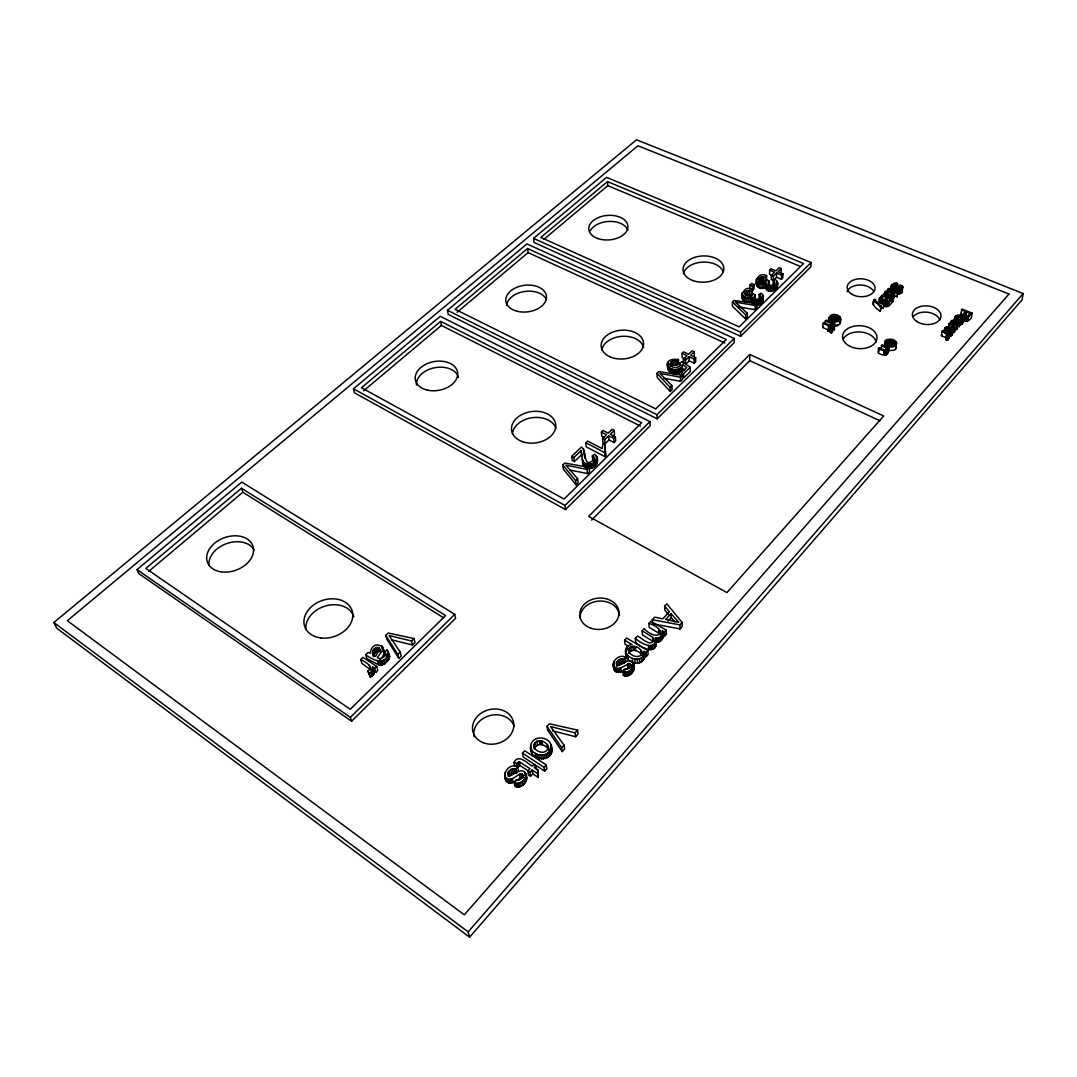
<?xml version="1.0" encoding="UTF-8"?>
<svg xmlns="http://www.w3.org/2000/svg" width="1077" height="1077" viewBox="0 0 1077 1077"><rect width="100%" height="100%" fill="white"/><g stroke="black" fill="none" stroke-linecap="round" stroke-linejoin="round"><path stroke-width="1.5" d="M740.599 336.307L740.613 332.147L811.102 262.559L606.607 177.368L533.559 238.38L534.044 242.446L740.599 336.307L810.914 266.733L811.102 262.559M742.12 293.496C742.43 297.858 748.582 299.043 751.786 297.037L752.056 298.948L753.779 300.308L753.725 304.454L752.015 303.095L751.746 301.197C738.324 307.753 739.886 283.305 752.5 289.282L751.288 290.871L751.248 295.031L747.667 294.694L745.324 295.798L745.351 291.638L747.694 290.534L751.288 290.871M742.188 298.571L742.309 292.594M742.538 299.446L742.551 295.3M743.13 300.227L743.143 296.067M743.951 300.9L743.978 296.74M745.015 301.466L745.042 297.319M745.634 319.021L745.661 314.861L747.344 313.219L735.187 302.125L755.206 305.505L756.969 303.781L734.056 300.429L732.373 302.058L732.387 306.205L745.634 319.021L747.303 317.378L747.344 313.219M746.361 295.085L746.388 290.938M746.765 302.031L746.792 297.871M747.667 294.694L747.694 290.534M748.528 302.166L748.555 298.006M749.282 294.654L749.323 290.507M749.902 289.255L749.942 285.095L751.638 283.453L754.156 284.543L754.102 288.703L752.406 290.346M591.623 520.097L749.727 360.633L749.78 354.441L883.692 415.964L726.935 592.579L588.634 516.395L749.78 354.441M750.211 301.883L750.252 297.737M897.303 286.24L897.585 283.439C894.314 281.084 888.081 286.886 893.493 288.259C896.158 289.43 900.332 283.466 901.382 287.424L897.06 289.565L896.643 293.765L900.951 293.294L902.082 290.332M897.585 283.439L893.641 284.624L892.671 286.711L894.785 287.29L899.995 285.042L902.028 285.674L902.755 287.276L900.601 289.538L897.06 289.565M604.749 448.544L605.166 444.855L602.958 443.711L602.164 448.611L587.638 441.031L585.848 442.755L586.251 446.861L604.884 456.635L606.028 455.504L604.749 448.544L605.422 454.252L605.072 450.132M605.112 452.65L605.166 444.855M751.679 302.206L751.786 297.037M752.015 303.095L752.056 298.948M754.156 284.543L752.46 286.186L752.446 293.442L751.248 295.031M752.715 303.862L752.756 299.702M754.075 298.787L755.098 294.829L753.321 293.806C751.706 297.01 746.24 297.05 744.638 293.859L745.351 291.638M944.206 332.012L944.637 328.431L946.185 326.843L949.106 326.519L952.808 328.337L953.293 329.831L951.785 331.528L946.804 331.137L946.427 333.951M754.789 299.204L754.842 295.044M755.058 298.975L755.098 294.829M738.795 306.958L755.165 309.664L755.206 305.505M755.044 304.885L755.098 300.725L753.779 300.308M774.309 285.782L773.151 284.907L773.246 280.747L775.117 279.481C784.366 285.499 768.507 297.508 765.882 287.397C752.554 293.927 754.075 269.708 766.595 275.618L766.514 279.778L765.343 281.339L761.776 281.016L759.46 282.093L759.527 277.947L761.843 276.856L765.41 277.179L766.595 275.618M756.377 284.826L756.512 278.889M756.525 303.66L756.566 300.887L755.098 300.725M756.727 285.688L756.323 279.778M646.335 656.512L648.112 654.533L647.842 650.535L626.585 638.015L624.606 640.155L632.064 644.558C622.183 645.042 624.175 660.645 632.724 662.288C639.9 665.949 647.789 658.747 644.046 651.329L646.065 652.527L646.335 656.512L644.329 655.328L644.046 651.329M644.679 657.966L644.409 652.689M756.969 303.781L756.916 307.928L755.165 309.664M757.319 286.455L756.781 281.541M756.512 305.047L758.046 304.953L758.1 300.793C761.951 300.752 765.68 295.381 761.049 293.227L759.15 294.506L759.097 298.666L760.254 299.554L760.308 295.394L759.15 294.506M758.141 287.115L758.195 282.955L757.373 282.295M758.787 281.757L759.527 277.947M759.204 287.68L759.258 283.52L758.195 282.955M758.046 304.953L759.541 304.549L759.608 300.389M760.483 281.407L760.55 277.247M760.82 299.083L760.308 295.394M760.941 288.219L761.008 284.072L759.258 283.52M759.541 304.549L760.901 303.902L760.968 299.743M761.776 281.016L761.843 276.856M760.901 303.902L762.018 303.027L762.085 298.868M379.629 659.676C392.97 648.892 372.925 636.265 370.151 653.16L368.024 652.474L365.709 654.722L366.84 658.639L379.75 665.424L384.96 663.715L389.039 659.111L389.591 656.297L387.128 649.889L384.664 651.773L385.741 655.705M762.691 288.353L762.772 284.207L765.962 283.238L765.828 288.394M762.018 303.027L763.041 301.587L763.27 295.96M763.391 280.976L763.458 276.816M763.041 301.587L763.297 296.7M764.374 288.084L764.441 283.924M765.343 281.339L765.41 277.179M389.564 657.63L388.057 651.127M766.178 289.269L765.962 283.238M766.864 290.023L766.245 285.109M767.888 290.602L767.968 286.442L766.945 285.863M768.211 285.001L769.234 281.057L767.457 280.06C765.841 283.238 760.456 283.238 758.841 280.114L758.827 278.997M768.184 286.388L768.978 281.285M769.193 291.019L769.274 286.859L767.968 286.442M769.234 281.057L768.884 285.445M781.135 272.737L781.256 268.59L779.196 267.715L775.952 270.852L771.024 268.765L769.651 270.098L769.557 274.258L772.021 275.308M770.661 291.18L770.742 287.02L769.274 286.859M769.651 270.098L774.578 272.198L771.32 275.362L771.226 279.508L773.299 280.397L776.53 277.233L776.638 273.073L781.552 275.173L782.939 273.814L778.025 271.727L781.256 268.59M772.182 291.086L772.263 286.926L776.207 285.028L777.392 282.888M773.299 280.397L773.394 276.237L776.638 273.073M773.663 290.696L773.757 286.536M774.35 284.395L774.417 281.622L773.246 280.747M775.009 290.05L775.103 285.89M776.1 289.188L776.207 285.028M777.042 284.22L777.123 281.447M777.109 287.774L777.365 282.161M776.53 277.233L781.444 279.333L781.552 275.173M782.939 273.814L782.817 277.974L781.444 279.333M941.931 331.447L947.356 334.072L945.996 339.618L946.898 340.372L948.191 339.443L948.191 333.978L949.927 333.749L942.631 330.679L941.931 331.447L941.392 335.674L946.521 338.016L945.996 339.618M534.259 749.094L533.909 744.463C537.544 736.493 549.984 742.565 548.745 750.306L547.762 745.378M548.126 746.442L548.031 748.488C545.366 755.044 535.632 752.217 533.815 746.523M760.86 296.31L760.82 297.225C759.743 300.268 752.81 299.702 754.115 296.013M551.061 744.53C558.115 763.054 527.461 763.485 530.719 745.203C533.007 733.949 551.895 736.708 551.289 747.694C549.149 759.029 529.844 756.471 530.719 745.203M833.288 328.902L832.548 329.912L833.463 330.477L833.719 326.291L832.804 325.739L833.544 324.715L832.198 323.921L830.596 325.577L830.219 332.335L831.134 332.901L831 326.883L829.869 326.344L829.613 330.531L827.863 331.002L828.711 330.127L822.734 327.516L822.963 323.329L823.69 322.575L829.68 325.187L831.282 323.531L825.292 320.919L825.144 323.719M896.589 343.051C892.86 354.293 875.13 337.99 891.971 339.349A7.862 5.223 3.9 0 1 895.324 340.965L896.589 343.051L895.862 348.665L894.422 350.119L884.688 351.089L878.482 348.571L878.105 352.771C879.707 354.481 888.067 357.47 887.071 352.394L887.475 348.194L889.144 347.925L881.969 344.802L880.851 349.796M827.863 331.002L828.953 325.941L822.963 323.329M828.725 321.956C827.163 317.123 831.646 313.124 836.156 314.713A7.66 5.048 2 0 1 839.373 316.261C842.739 319.761 839.885 327.233 834.527 326.035M828.711 330.127L828.873 327.341M664.724 636.076L666.434 634.165L666.219 630.139L650.858 621.267L648.933 623.381C669.046 629.735 658.532 643.306 644.086 628.699L642.148 630.826L652.918 637.436L653.645 640.398C649.741 647.492 641.677 637.247 637.288 636.144L635.349 638.271L635.659 642.282C643.467 650.293 660.08 654.924 655.476 638.082C659.474 639.186 664.213 634.838 662.342 630.799L664.509 632.051L664.724 636.076L662.557 634.824L662.342 630.799M828.778 331.406L829.869 326.344M830.38 319.734L830.542 316.948C845.028 309.839 836.654 329.993 830.542 316.948M830.744 319.263L830.906 316.476M831.39 316.073L831.134 320.259L834.688 319.654L838.552 321.606M830.219 332.335L831 326.883M831.7 319.95L831.956 315.763M832.023 326.721L832.198 323.921M832.359 319.721L832.602 315.534M831.134 332.901L831.942 332.241L832.292 326.439L830.596 325.577M831.942 332.241L832.292 326.439M832.292 331.756L833.571 322.494L832.009 322.777L826.032 320.165L825.292 320.919M833.086 319.586L833.342 315.413M833.41 325.281L833.571 322.494M833.881 319.559L834.136 315.373M834.688 319.654L834.944 315.467M833.463 330.477L834.621 324.015L832.925 323.167M834.258 329.818L834.621 324.015M835.523 319.856L835.779 315.669M836.371 320.165L836.627 315.978M837.327 320.636L837.596 316.45M838.054 321.121L838.323 316.934M838.646 320.219L838.821 317.419M838.916 320.717L839.104 317.93M839.993 316.894L840.208 323.14M839.925 323.814L840.545 318.267M582.374 459.61L584.272 462.827L587.625 464.281L588.042 468.387C595.931 470.245 601.262 458.762 594.423 454.279L592.337 455.948L592.727 460.054L594.087 461.077L593.696 456.971L592.337 455.948M840.114 321.767L840.383 317.58M597.331 462.868L597.021 457.779M875.628 299.716C872.935 303.391 883.14 301.87 884.446 302.987L883.692 303.795L876.88 302.65L881.336 306.272L880.259 311.226C876.557 308.884 870.095 304.104 874.457 299.325L875.628 299.716L875.399 302.502M873.299 305.047L873.851 299.743M948.191 339.443L947.625 338.205L949.362 337.976L949.927 333.749M948.77 334.907L947.464 336.145L946.548 335.391M379.831 648.812L375.523 656.405C369.384 654.574 373.988 645.513 379.037 647.789L380.558 651.437M879.061 303.714L879.438 298.262L882.386 294.923L891.985 298.935L891.581 303.135L888.781 306.003L885.792 306.595L883.894 305.208M879.505 302.731L879.438 298.262M879.976 303.122L879.747 299.945M880.582 303.445L880.219 300.321M880.259 311.226L881.336 306.272M881.43 303.701L881.686 300.9L880.824 300.645M882.373 300.389L882.75 296.188L886.048 297.575C884.809 301.91 877.27 299.366 882.75 296.188M882.319 303.754L882.561 300.954C885.052 301.398 889.764 304.414 891.985 298.935M878.832 351.991L879.209 347.79L884.769 350.079L886.694 349.042L886.236 347.884L881.242 345.596M883.18 303.62L883.436 300.82M880.044 307.47L883.315 307.982L883.692 303.795M884.648 294.936C883.436 287.088 897.774 291.746 892.443 298.369M884.015 303.808L884.23 300.483M884.513 301.479L883.315 307.982M885.523 294.088L885.779 291.288M884.54 306.07L884.931 301.883M885.832 295.004L886.088 292.217L887.542 291.652L890.989 292.715L891.702 293.873L888.862 294.869L886.156 293.59L886.088 292.217M885.092 306.38L885.469 302.179M886.425 294.627L886.681 291.84M885.792 306.595L886.183 302.395M887.152 295.852L888.687 288.474L896.401 290.359L895.889 290.898L897.612 291.611L897.626 292.634L895.189 291.625L894.489 292.365L894.085 296.565L893.17 296.188L894.273 291.248L889.535 289.336L887.461 289.605L887.892 288.999M886.586 306.676L887.179 298.046L890.087 299.258C888.956 303.216 882.184 300.981 887.179 298.046M887.663 295.852L888.054 291.652M887.381 306.622L887.771 302.422M888.229 295.933L888.619 291.732M884.715 342.499L884.311 346.713L884.554 345.757M888.094 306.393L888.498 302.193M883.719 355.181L884.123 350.981M884.621 346.269L884.877 343.469M889.817 291.315L890.087 288.528M888.781 306.003L889.171 301.802M884.298 355.289L884.688 351.089M890.962 288.744L891.231 285.943M884.85 355.329L885.24 351.129M891.069 289.484L891.46 285.284M886.034 344.465L886.304 341.651C900.991 334.328 892.927 355.154 886.304 341.651M890.719 295.515L890.989 292.715M891.271 289.955L891.527 287.155M885.388 355.248L885.792 351.048M886.384 343.98L886.654 341.18M891.083 295.812L891.339 293.011M885.967 350.685L886.236 347.884M886.869 343.563L887.125 340.749M891.769 290.44L892.039 287.653M885.94 355.06L886.533 348.181M892.308 288.757L892.564 285.957M892.496 288.313L892.766 285.513M886.465 354.764L886.856 350.563M886.734 344.963L887.704 340.426M892.443 290.817L892.712 288.017M892.846 287.869L893.116 285.068M892.752 292.957L892.55 297.764M886.896 354.387L887.475 348.194M887.3 344.64L888.363 340.197M893.371 287.411L893.641 284.624M887.233 353.902L887.731 348.706M893.856 288.474L894.26 284.274M887.96 344.411L888.713 344.277L889.117 340.063M893.843 296.969L892.739 301.91L893.843 296.969L890.383 295.529L892.954 293.563M887.071 352.394L888.081 352.839L888.498 348.638M894.004 294.048L894.314 288.34M894.516 288.259L894.92 284.059M889.144 347.925L888.081 352.839M888.713 344.277L889.521 344.25L889.925 340.036M894.879 291.046L895.566 283.991M894.085 296.565L895.189 291.625M894.381 346.377L890.356 344.33L890.76 340.13M895.97 286.845L896.239 284.045M895.741 290.777L896.01 287.976M891.204 344.546L891.621 340.345M896.71 287.02L896.979 284.22M892.093 344.869L892.496 340.669M897.41 291.571L897.679 288.771M894.785 295.825L897.208 296.835L897.935 289.821M893.089 345.354L893.506 341.153M898.676 289.067L898.958 286.267M898.433 294.102L898.851 289.901M899.403 288.798L899.685 285.997M893.856 345.865L894.273 341.651M899.335 294.008L899.753 289.807M899.941 288.784L900.224 285.984M894.516 344.977L894.799 342.163M894.825 345.502L895.095 342.688M900.466 288.919L900.749 286.119M900.17 293.738L900.601 289.538M895.983 341.624L895.862 348.665M900.951 293.294L901.368 289.094M895.97 346.538L896.401 342.324M901.624 292.715L902.041 288.515M902.082 292.096L902.499 286.132M902.324 291.477L902.755 286.684M963.323 318.267C962.596 323.504 950.951 319.304 956.201 315.669C963.255 311.993 966.567 324.729 959.095 324.944L959.674 320.717M681.499 375.483L681.404 372.723L686.709 367.54L682.481 364.497C680.435 390.601 651.625 356.77 678.443 359.462L678.591 363.595L677.096 365.345L673.637 364.968L671.106 366.18L670.931 362.034L673.475 360.835L676.935 361.212L678.443 359.462M667.713 368.603L668.359 366.382M593.696 456.971L594.127 459.448C582.859 469.909 586.898 450.671 581.486 446.968L571.752 456.352L572.21 460.444L574.391 461.616L581.593 454.629L581.163 450.536L573.947 457.51L574.391 461.616M944.085 332.645L945.135 327.637M380.127 651.72C377.044 650.225 373.584 653.672 373.504 656.714L372.386 652.783M944.569 332.766L944.569 329.199M946.185 332.712L946.764 327.61L949.847 327.731L946.804 331.137M945.916 337.626L946.468 333.412M947.073 331.608L947.625 327.381M946.521 338.016L947.073 333.803M946.454 339.417L947.006 335.189M946.777 339.161L947.356 334.072M946.898 340.372L947.491 334.368M948.487 326.546L949.577 322.938L955.972 324.379L951.206 321.121L951.92 320.327L960.428 321.969L959.136 326.977L960.442 320.69M948.11 331.635L948.675 327.408M949.012 327.152L949.389 324.339M947.558 340.09L948.123 335.876M948.016 339.74L948.864 331.81M948.729 338.676L949.295 334.449M949.295 334.718L949.672 331.904M950.829 323.935L951.206 321.121M949.106 336.118L949.887 336.091L950.452 331.878M950.452 331.016L950.829 328.202L952.055 329.831L951.22 335.741L949.887 336.091M950.601 335.97L951.651 327.435M951.22 335.741L952.337 331.204M951.758 335.432L953.145 328.822M954.087 321.915L954.666 317.688M954.801 317.028L954.222 321.256L954.626 320.636M952.216 335.014L953.307 329.333M954.424 321.161L955.191 316.423M959.715 322.763L954.882 321.727L955.662 315.992M955.824 319.654L956.201 316.84L957.749 316.18L961.317 317.271L962.057 318.55L959.109 319.734L956.309 318.402L956.201 316.84M955.541 327.448L954.289 332.416L955.541 327.448L950.856 324.056L957.278 325.496L957.978 324.702L953.078 321.35L954.882 321.727M956.47 319.209L956.847 316.396M957.749 316.18L957.17 320.394L958.288 316.18M957.278 325.496L956.699 329.724L957.978 324.702M957.668 323.262L958.059 320.448M958.288 320.475L958.867 316.261M613.271 664.226C615.479 672.748 624.539 665.882 628.941 663.445L630.099 663.728L630.435 667.7L629.278 667.417C624.889 669.867 615.856 676.706 613.661 668.198C611.009 661.466 618.723 653.874 625.32 657.037L625.656 661.022L624.108 663.419L620.81 663.015L616.865 666.273L616.488 662.288L620.446 659.03L623.758 659.434L624.108 663.419M613.661 668.198L613.486 662.705M963.457 315.157L960.751 314.053L962.071 309.018L972.087 313.124L971.467 317.352C970.242 320.906 964.292 323.113 962.542 319.021M960.913 320.084L961.317 317.271M960.576 324.769L961.155 320.542M961.29 320.394L961.68 317.58M961.196 324.54L961.923 317.903M961.734 324.217L962.326 319.99M961.344 309.826L965.409 311.495L963.498 313.717L962.501 323.369M962.192 323.787L963.498 313.717M963.296 320.273L963.525 315.682M963.78 320.596L963.902 316.046M964.373 320.892L964.373 316.382M965.127 321.134L965.719 316.907L964.965 316.665M965.988 316.207L966.581 311.98L970.175 313.461L967.994 315.776L965.679 315.803L964.669 314.309L966.581 311.98M965.907 321.269L966.5 317.042L969.071 316.369L972.087 313.124M966.648 321.283L967.254 317.055M967.308 321.175L967.913 316.948M967.913 320.946L968.519 316.719M532.765 773.838L530.557 776.275L529.871 772.451L532.092 770.001L532.765 773.838L538.231 777.473L538.163 770.149L534.273 767.578L535.888 765.801L533.829 764.441L532.213 766.218C527.447 763.324 518.333 753.415 513.998 762.449L514.725 766.286M538.231 777.473L538.163 770.149M873.609 300.106L880.623 307.026M1023.15 293.536L1022.046 299.85L469.599 937.192L56.852 628.295L53.85 622.519L636.494 139.808L1023.15 293.536L468.185 931.888L469.599 937.192M505.557 777.406C510.552 782.804 516.112 775.144 521.053 773.73L522.251 774.053L522.951 777.89L521.753 777.567C516.839 778.967 511.292 786.614 506.325 781.229C501.222 773.905 509.152 762.664 517.647 766.568L518.36 770.392L516.597 773.071L513.177 772.586L508.842 776.194L508.088 772.371L510.808 769.449L514.133 768.695L515.87 769.234L516.597 773.071M756.269 283.924L756.458 283.036M742.093 297.656L742.767 295.865M682.266 370.232L682.481 364.497M616.488 662.288L617.242 665.317C622.452 666.071 628.51 656.445 633.276 662.961C635.188 668.265 627.797 674.027 622.829 671.442L624.445 669.059L627.083 669.329L629.56 667.74L630.92 665.209L630.099 663.728M768.264 282.241C767.012 285.876 773.865 286.401 774.928 283.413L774.417 281.622M834.621 329.347L834.365 328.202M622.829 671.442L623.193 675.414C629.695 678.362 636.44 670.163 633.666 663.917M626.343 652.339L625.979 656.081M508.209 776.315L508.088 772.371M884.904 292.15L885.065 293.388L883.544 293.711L893.143 297.71M522.251 774.053L523.005 775.723L521.43 778.536L518.737 780.3L515.991 779.977L514.173 782.616L514.9 786.425C521.631 789.616 529.251 780.785 525.953 774.296C522.816 766.178 514.294 774.39 509.663 776.1L507.698 773.771M514.173 782.616C519.477 785.321 526.007 779.694 525.953 774.296M655.476 638.082L655.718 642.094C659.716 643.198 664.442 638.849 662.557 634.824M635.349 638.271C639.63 642.727 654.803 651.37 655.933 639.576M596.954 458.762L592.808 463.433L587.625 464.281M625.495 650.171C625.724 658.949 641.259 663.028 644.383 653.968M952.553 334.543L952.566 333.049M365.709 654.722C372.709 659.932 384.651 666.071 388.501 653.699M360.741 659.501C363.838 660.968 375.833 667.578 367.701 670.944L369.088 673.152L372.144 671.402L373.113 669.692L372.602 667.013L374.688 668.413L375.806 672.317L377.812 670.365L376.708 666.448L362.976 657.347L360.741 659.501L361.899 663.419L371.39 670.352M367.701 670.944L370.232 677.056L371.942 676.302L374.244 673.61L373.086 668.548M613.877 666.676L614.577 665.115M641.973 653.497L641.178 655.045C637.032 658.72 628.349 655.004 628.483 649.431L629.345 647.883C634.286 643.629 643.642 649.068 642.121 655.637C640.088 651.464 633.599 648.367 629.668 651.868L628.82 653.429L628.483 649.431M952.055 329.831L950.681 330.962L948.541 330.747L950.829 328.202M548.368 749.242C545.689 744.422 537.113 742.174 534.569 748.34L533.909 744.463M623.758 659.434L625.32 657.037M690.182 367.297L683.572 373.759L683.707 377.906L690.303 371.444L690.182 367.297L682.01 361.562L680.206 362.922C681.728 368.401 671.779 369.128 670.15 364.551L670.931 362.034M515.87 769.234L517.647 766.568M830.717 331.918L829.613 330.531M667.538 364.457C668.952 370.65 679.116 371.457 682.118 366.099M828.98 321.04L829.586 320.206M528.107 770.742L520.056 765.585L517.364 767.484L516.65 763.647L519.343 761.749L530.032 768.628L527.811 771.078L528.497 774.902L530.557 776.275M840.195 319.627C837.583 323.356 829.909 322.279 828.967 317.769M652.527 623.758L680.045 628.914L679.883 624.889L682.091 622.425L666.798 603.807L664.63 606.176L664.846 610.215L668.588 614.617M941.392 335.674L942.092 334.893M960.751 314.053L961.478 313.232M680.045 628.914L682.253 626.464L682.091 622.425M544.679 771.159L544.047 767.322L546.241 764.899L524.701 750.723L522.507 753.119L523.207 756.969L544.679 771.159L546.86 768.736L546.241 764.899M562.261 751.598L561.696 747.721L564.052 745.109L550.562 726.558L575.091 732.845L577.555 730.098L549.405 723.771L547.035 726.342L547.654 730.233L562.261 751.598L564.617 748.973L564.052 745.109M552.622 730.866L575.616 736.735L578.066 734.002L577.555 730.098M646.065 652.527L647.842 650.535M664.509 632.051L666.219 630.139M671.011 613.634L665.761 619.437L678.779 622.318L671.011 613.634L671.213 617.659L674.821 622.008M668.077 621.146L671.213 617.659M652.447 622.412L652.272 619.733L654.628 617.148L662.84 618.817L669.329 611.682L664.63 606.176M878.482 348.571L879.209 347.79M893.17 296.188L893.87 295.448M822.734 327.516L823.461 326.748M351.587 721.227L455.584 618.319L454.736 614.348L241.786 482.092L137.021 569.598L138.745 573.529L351.587 721.227L350.375 717.376L137.021 569.598M565.492 509.569L650.198 425.765L649.956 421.632L440.251 316.315L353.485 388.797L354.481 392.836L565.492 509.569L565.008 505.49L649.956 421.632M657.212 418.818L734.218 342.621L734.204 338.474L526.936 243.914L447.467 310.284L448.194 314.363L657.212 418.818L656.997 414.685L734.204 338.474M350.375 717.376L454.736 614.348M670.244 391.49L672.075 389.699L671.9 385.566L659.891 373.396L680.449 377.179L682.374 375.308L658.801 371.538L656.97 373.302L657.185 377.435L670.244 391.49L670.069 387.343L656.97 373.302M663.782 378.283L680.597 381.325L682.508 379.454L682.374 375.308M414.012 638.553L388.218 632.993L385.808 635.322L386.872 639.267L398.827 658.37L401.223 656.014L400.2 652.083L389.066 635.511L411.495 641.017L414.012 638.553L414.995 642.498L412.478 644.975L391.463 639.819M576.06 484.825L578.08 482.846L577.635 478.753L565.842 465.116L587.1 469.478L589.213 467.405L564.819 463.043L562.8 464.995L563.284 469.087L576.06 484.825L575.616 480.732L562.8 464.995M570.123 470.084L587.517 473.57L589.617 471.497L588.89 464.375M694.221 363.218L694.113 359.072L689.105 356.729L689.226 360.876L694.221 363.218L695.729 361.737L695.634 357.591L690.64 355.248L694.207 351.775L692.107 350.792L688.54 354.252L683.532 351.91L681.997 353.377L682.145 357.524L685.887 359.287M670.069 387.343L671.9 385.566M398.827 658.37L397.79 654.439L400.2 652.083M614.038 442.58L613.702 438.46L608.626 435.848L608.976 439.968L614.038 442.58L615.694 440.951L615.357 436.845L610.296 434.233L614.186 430.45L612.059 429.36L608.168 433.142L603.093 430.531L601.424 432.133L601.801 436.252L604.332 437.558M575.616 480.732L577.635 478.753M604.884 456.635L604.52 452.528L605.664 451.398M374.688 668.413L376.708 666.448M601.424 432.133L606.499 434.758L602.582 438.554L602.945 442.674L605.072 443.778L608.976 439.968M612.584 436.454L614.523 434.556L614.186 430.45M694.113 359.072L695.634 357.591M613.702 438.46L615.357 436.845M689.226 360.876L685.659 364.363L685.524 360.216L689.105 356.729M605.072 443.778L604.709 439.658L608.626 435.848M683.558 363.366L683.424 359.22L687.018 355.733L681.997 353.377M967.388 320.004L968.156 319.263M148.814 571.268L242.837 492.256L241.477 488.258L145.826 568.414L350.254 709.312L445.568 615.586L241.477 488.258M363.703 390.722L441.395 325.442L440.655 321.377L361.455 387.733L564.079 499.055L641.677 422.736L440.655 321.377M457.052 312.29L528.107 252.597L527.609 248.518L726.315 339.511L655.758 408.897L455.086 309.287L527.609 248.518M543.872 239.35L607.805 185.634L607.509 181.582L803.563 263.555L739.145 326.896L540.842 237.438L607.509 181.582M833.719 326.291L834.89 324.352M831.39 328.714L832.561 326.762M899.793 292.836L900.48 292.284M946.764 327.61L945.875 328.498L946.562 329.899L945.687 330.639L944.933 329.952M836.775 324.904L837.637 324.54M770.742 287.02L772.263 286.926M756.566 300.887L758.1 300.793M881.686 300.9L882.561 300.954M761.008 284.072L762.772 284.207M889.521 344.25L890.356 344.33M965.719 316.907L966.5 317.042M652.272 619.733L679.883 624.889M765.316 279.441L766.514 279.778M677.366 363.218L678.591 363.595M893.573 291.988L894.489 292.365M607.805 185.634L800.319 266.423M771.32 275.362L773.394 276.237M749.942 285.095L752.46 286.186M830.34 324.514L831.35 324.81M828.105 326.816L829.021 327.22M533.559 238.38L740.613 332.147M513.998 762.449L516.65 763.647M528.107 252.597L724.821 342.971M749.727 360.633L880.057 420.811M683.424 359.22L685.524 360.216M681.404 372.723L683.572 373.759M447.467 310.284L656.997 414.685M441.395 325.442L640.438 426.102M602.582 438.554L604.709 439.658M585.848 442.755L604.52 452.528M571.752 456.352L573.947 457.51M353.485 388.797L565.008 505.49M628.672 646.348L624.956 644.154L624.606 640.155M242.837 492.256L443.589 617.781M660.376 631.203L660.605 635.228L658.895 633.168L649.202 627.406L648.933 623.381M522.507 753.119L544.047 767.322M532.092 770.001L537.585 773.636M527.811 771.078L529.871 772.451M372.602 667.013L373.719 670.931L375.806 672.317M682.63 368.63L684.73 370.165M948.864 323.733L954.868 328.202M53.85 622.519L468.185 931.888M524.768 775.319L525.67 776.1L524.984 772.276M732.373 302.058L745.661 314.861M581.163 450.536L582.792 463.702L584.69 466.933L584.272 462.827M595.891 459.192L596.685 460.041M388.191 653.82L389.591 656.297M547.035 726.342L561.696 747.721M384.664 651.773L386.172 655.651M385.808 635.322L397.79 654.439M383.25 650.145L384.045 652.002M504.615 774.498L506.325 781.229M550.818 746.778L551.989 750.117M584.03 453.215L584.999 458.304M581.593 454.629L582.065 456.015M777.015 285.607L777.284 287.047M762.974 299.379L763.23 300.86M526.303 777.056L526.653 778.119M373.719 670.931L374.204 672.465M655.718 642.094L656.176 643.588M369.088 673.152L370.232 677.056M370.259 666.434L371.013 669.046M369.236 665.29L370.367 669.207M370.825 672.385L371.942 676.302M373.113 669.692L374.244 673.61M372.777 670.594L373.907 674.498M372.144 671.402L373.275 675.319M372.561 651.491L373.679 655.422M374.257 648.906L375.361 652.837M377.502 661.197L378.606 665.115M373.194 650.171L374.298 654.102M379.777 661.574L380.881 665.492M375.536 647.91L376.64 651.854M378.646 661.507L379.75 665.424M379.037 647.789L379.764 650.414M382.362 660.753L383.452 664.684M378.014 647.398L379.117 651.329M380.989 661.332L382.079 665.249M376.829 647.425L377.919 651.356M383.883 659.784L384.96 663.715M382.173 646.213L384.004 653.012M385.499 658.384L386.576 662.301M381.325 645.473L382.039 648.098M387.962 655.179L389.039 659.111M386.953 656.755L388.03 660.686M387.128 649.889L387.841 652.5M644.329 655.328L644.692 656.687M382.725 647.089L382.093 651.114L377.34 657.603C380.289 660.349 384.516 657.293 385.606 654.17L385.458 653.025M411.495 641.017L412.478 644.975M597.398 461.885L596.793 456.836M506.675 778.456L507.429 782.265M504.925 772.801L505.611 779.883M508.048 779.142L508.802 782.952M509.246 770.782L509.986 774.619M510.902 779.223L511.642 783.046M509.475 779.385L510.215 783.208M510.808 769.449L511.535 773.273M512.329 778.711L513.069 782.521M512.437 768.763L513.177 772.586M517.364 783.396L518.091 787.22M514.133 768.695L514.86 772.519M515.829 783.208L516.556 787.018M518.885 783.167L519.612 786.977M517.512 762.516L518.225 766.353M519.491 774.201L520.204 778.025M520.528 782.467L521.241 786.277M519.343 761.749L520.056 765.585M521.053 773.73L521.753 777.567M522.197 781.337L522.897 785.146M518.454 761.816L519.168 765.666M522.843 774.74L523.314 777.298M523.772 779.815L524.472 783.639M525.616 773.219L526.693 779.236M525.374 777.486L526.074 781.31M531.217 749.309L531.876 753.173M530.611 747.317L531.271 751.181M535.888 765.801L536.548 769.638M535.188 753.213L535.834 757.077M535.027 742.605L535.673 746.482M537.046 754.25L537.692 758.114M540.802 755.233L541.435 759.097M536.871 741.232L537.517 745.096M538.917 754.923L539.564 758.787M540.492 740.653L541.125 744.53M542.687 755.192L543.32 759.043M539.2 740.626L539.833 744.503M544.518 754.802L545.137 758.652M541.852 740.963L542.485 744.826M546.201 754.102L546.806 757.966M547.076 744.342L547.681 748.219M547.735 753.106L548.341 756.969M550.145 750.467L550.751 754.331M549.122 751.8L549.728 755.664M551.289 747.694L551.882 751.558M550.872 749.107L551.478 752.971M575.091 732.845L575.616 736.735M633.976 667.888L634.084 668.898M583.613 449.109L583.882 451.855M583.451 461.979L583.869 466.085M582.819 460.929L583.249 465.022M586.427 463.999L586.844 468.091L585.713 467.606L585.282 463.514M587.1 469.478L587.517 473.57M584.124 450.442L584.542 454.548M591.556 463.958L591.96 468.051M590.223 464.268L590.64 468.36M614.334 666.825L614.711 670.796M594.302 458.169L594.558 460.902M613.58 665.626L613.971 669.598M593.979 462.706L594.369 466.812M592.808 463.433L593.212 467.539M596.295 455.934L596.995 463.85M595.985 460.754L596.375 464.86M615.452 667.753L615.829 671.725M614.186 661.13L614.442 663.782M595.069 461.777L595.473 465.883M617.498 660.874L617.875 664.846M618.171 668.575L618.548 672.546M616.798 668.359L617.175 672.331M620.864 667.942L621.227 671.927M618.925 659.663L619.288 663.647M619.544 668.427L619.908 672.398M622.075 658.962L622.425 662.947M620.446 659.03L620.81 663.015M624.458 671.954L624.808 675.925M627.366 671.9L627.716 675.871M625.925 672.129L626.275 676.1M628.941 663.445L629.278 667.417M628.053 655.678L628.389 659.663M627.07 646.752L627.299 649.418M628.901 671.267L629.237 675.239M627.474 663.863L627.81 667.848M626.006 648.354L626.235 651.006M626.518 653.954L626.868 657.939M630.92 665.209L631.135 667.861M629.345 647.883L629.668 651.868M630.705 664.334L630.92 666.986M630.435 670.244L630.759 674.215M633.276 662.961L633.491 665.613M633.276 666.784L633.586 670.756M632.401 658.303L632.939 666.098M630.893 646.779L631.216 650.777M631.862 668.884L632.186 672.856M634.784 658.976L635.107 662.961M632.953 646.308L633.276 650.293M637.167 659.151L637.463 663.136M635.443 646.617L635.753 650.616M634.165 646.335L634.474 650.333M641.394 657.872L641.677 661.857M640.64 649.714L640.936 653.712M639.388 658.774L639.698 662.759M643.05 656.458L643.332 660.457M641.38 650.67L641.677 654.654M643.952 655.206L644.234 659.205M642.148 630.826L642.43 634.838L653.174 641.448L652.918 637.436M648.435 645.567L648.704 649.579M650.737 645.756L651.006 649.754M649.619 645.783L649.875 649.781M652.81 645.083L653.079 649.081M651.814 645.513L652.07 649.525M654.641 643.588L654.897 647.587M653.726 638.917L653.901 641.596M657.064 638.244L657.307 642.255M655.947 641.003L656.189 645.002M655.516 642.336L655.758 646.335M658.666 629.143L658.895 633.168M658.612 637.974L658.855 641.986M661.413 636.076L661.641 640.101M660.484 632.28L660.645 634.959M659.797 630.193L660.026 634.205M660.08 637.261L660.309 641.273M662.732 632.078L662.961 637.449M662.315 634.784L662.53 638.809M668.979 367.311L669.154 371.457M668.171 362.249L668.292 364.995M668.278 366.503L668.454 370.636M667.659 363.339L667.982 369.734M672.048 361.266L672.223 365.399M672.358 369.196L672.519 373.342M671.038 368.671L671.2 372.817M670.15 363.232L670.257 365.992M669.894 368.038L670.069 372.171M675.104 369.64L675.252 373.786M673.475 360.835L673.637 364.968M673.717 369.519L673.879 373.665M676.935 361.212L677.096 365.345M676.518 369.559L676.679 373.692M675.117 360.795L675.279 364.941M680.193 368.253L680.327 372.386M680.449 377.179L680.597 381.325M679.102 368.846L679.25 372.992M677.877 369.29L678.039 373.423M681.122 367.486L681.27 371.632M680.206 362.922L680.314 365.682M694.207 351.775L694.315 355.922M897.195 295.812L897.208 296.835M209.019 565.25A24.044 17.232 -19.9 0 1 227.005 543.454A24.044 17.232 -19.9 0 1 254.064 549.889M474.015 736.708A20.759 17.367 -14 0 1 489.873 715.586A20.759 17.367 -14 0 1 514.133 726.288M847.087 291.719A13.866 8.966 2.5 0 1 859.917 285.015A13.866 8.966 2.5 0 1 873.77 291.517M306.03 629.87A24.865 18.955 -18.7 0 1 325.968 605.826A24.865 18.955 -18.7 0 1 353.875 616.825M683.397 273.881A20.328 13.153 -2 0 1 702.554 262.115A20.328 13.153 -2 0 1 723.313 271.808M590.304 230.761A19.548 12.278 -4.7 0 1 609.838 221.404A19.548 12.278 -4.7 0 1 627.851 230.155M506.675 305.181A20.382 13.382 -7.1 0 1 524.593 291.49A20.382 13.382 -7.1 0 1 546.322 299.339M601.801 349.904A21.177 14.405 -4.3 0 1 622.304 336.32A21.177 14.405 -4.3 0 1 643.656 347.534M512.41 434.098A22.159 15.805 -7.6 0 1 532.294 417.674A22.159 15.805 -7.6 0 1 555.894 428.188M416.489 385.095A21.365 14.58 -10.4 0 1 435 367.674A21.365 14.58 -10.4 0 1 458.465 377.421M843.251 338.878A17.178 11.47 3 0 1 860.913 332.026A17.178 11.47 3 0 1 876.207 341.907M913.592 316.221A14.284 9.316 4.5 0 1 927.741 312.276A14.284 9.316 4.5 0 1 939.683 319.573M580.126 618.09A19.628 15.657 -5.8 0 1 598.745 601.114A19.628 15.657 -5.8 0 1 619.262 615.142M1008.987 294.061L464.308 914.804L67.339 620.702L637.934 145.772L1008.987 294.061M220.623 571.766A24.138 17.245 -19.8 0 0 253.432 548.22A24.138 17.245 -19.8 0 0 216.289 541.906A24.138 17.245 -19.8 0 0 220.623 571.766M849.901 346.296A17.245 11.47 2.9 0 0 876.947 338.663A17.245 11.47 2.9 0 0 852.499 326.546A17.245 11.47 2.9 0 0 849.901 346.296M916.648 321.39A14.338 9.316 4.5 0 0 940.544 318.132A14.338 9.316 4.5 0 0 922.854 306.016A14.338 9.316 4.5 0 0 916.648 321.39M851.826 294.223A13.92 8.966 2.4 0 0 874.712 289.915A13.92 8.966 2.4 0 0 856.74 279.118A13.92 8.966 2.4 0 0 851.826 294.223M482.94 742.618A20.853 17.407 -14 0 0 513.823 724.983A20.853 17.407 -14 0 0 482.671 712.22A20.853 17.407 -14 0 0 482.94 742.618M590.559 628.093A19.682 15.67 -5.8 0 0 618.992 612.14A19.682 15.67 -5.8 0 0 588.621 601.02A19.682 15.67 -5.8 0 0 590.559 628.093M321.215 637.988A24.973 18.982 -18.6 0 0 352.166 610.928A24.973 18.982 -18.6 0 0 311.684 606.513A24.973 18.982 -18.6 0 0 321.215 637.988M522.13 441.543A22.254 15.805 -7.6 0 0 555.786 426.142A22.254 15.805 -7.6 0 0 523.005 413.999A22.254 15.805 -7.6 0 0 522.13 441.543M427.502 390.157A21.459 14.58 -10.4 0 0 457.631 372.588A21.459 14.58 -10.4 0 0 424.217 365.116A21.459 14.58 -10.4 0 0 427.502 390.157M597.802 238.542A19.615 12.278 -4.7 0 0 627.904 227.234A19.615 12.278 -4.7 0 0 599.337 217.191A19.615 12.278 -4.7 0 0 597.802 238.542M692.686 280.491A20.396 13.139 -2.1 0 0 723.798 269.048A20.396 13.139 -2.1 0 0 693.763 257.699A20.396 13.139 -2.1 0 0 692.686 280.491M516.61 311.118A20.463 13.368 -7.1 0 0 546.497 296.633A20.463 13.368 -7.1 0 0 515.318 287.963A20.463 13.368 -7.1 0 0 516.61 311.118M609.999 356.81A21.257 14.405 -4.3 0 0 643.481 345.138A21.257 14.405 -4.3 0 0 613.607 331.797A21.257 14.405 -4.3 0 0 609.999 356.81"/></g></svg>
